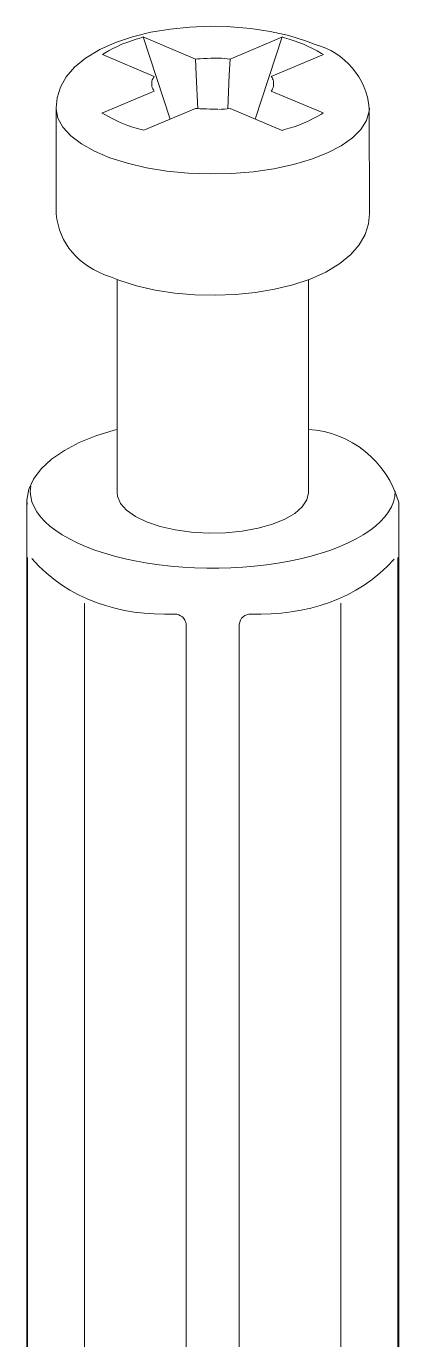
# Model space of a CAD drawing. Header units: metres. Extents: x -11.5 to 7.4, y -3.8 to 5.9.
# Drawn here: x 2.1043 to 2.1289, y 1.5682 to 1.6551 of the extents above; entities that cross this region are included whole.
import ezdxf

# ---------------------------------------------------------------- set-up
doc = ezdxf.new("R2010")
doc.units = ezdxf.units.M
doc.header["$MEASUREMENT"] = 0
doc.layers.add('PDF3_Geometry_Num_Penna__7_Num_Penna__7', color=7, linetype='Continuous', lineweight=18)

msp = doc.modelspace()

# ---------------------------------------------------------------- linework, layer by layer
at = {"layer": 'PDF3_Geometry_Num_Penna__7_Num_Penna__7', "color": 7, "linetype": 'Continuous', "lineweight": 18, "flags": 128}
for points in [[(2.109838155003757, 1.638483357276329), (2.110402039376748, 1.638264683162184), (2.111565434804248, 1.637903502321969), (2.112801312101045, 1.637623402894862), (2.114092472179504, 1.637425613387125), (2.115419258939482, 1.637313819317534), (2.116763244787091, 1.637281878154793), (2.11810477362218, 1.637333475417683), (2.119421732332086, 1.637464925587421), (2.120689550791619, 1.637678685676528), (2.121895943938192, 1.637969841659968), (2.123027398202952, 1.638348221587814), (2.124065485992009, 1.638812596953806), (2.12500037925529, 1.639376481326797), (2.125722740935723, 1.639975992381306), (2.126271883233601, 1.640619729661148), (2.126658862705263, 1.64129295109121), (2.126886136363224, 1.642003027709051), (2.12695370420748, 1.642668878101557), (2.126938962132371, 1.649629594566409, 0.3151987354207698), (2.123364008917983, 1.653853199085673), (2.122800124544993, 1.654071873199817), (2.121636729117492, 1.654437968065071), (2.120400851820699, 1.65471561047966), (2.119109691742237, 1.654909714468619), (2.11778290498226, 1.655023965550729), (2.116437690628391, 1.655057135219728), (2.115097390299562, 1.65500553795684), (2.113782888602175, 1.654871630774584), (2.112513841636382, 1.654657870685475), (2.111306219983549, 1.654364257689518), (2.110175994225049, 1.653987106267931), (2.109135449423473, 1.653522730901939), (2.108201784666452, 1.652957618022689), (2.107479422986017, 1.652360563980698), (2.106930280688138, 1.651719283713375), (2.106543301216478, 1.651042376764534), (2.106316027558517, 1.650335985665471), (2.10624845971426, 1.649665221247927), (2.10624845971426, 1.642668878101557)], [(2.113792716652249, 1.648916815234798), (2.112010154070093, 1.654350498419413), (2.111867647344022, 1.654292758625231, 0.07332565049542733), (2.109422919888134, 1.65325835635495), (2.109309897312283, 1.653184645979397), (2.112732515750526, 1.651741151124789, 0.09332216843444932), (2.112585094999417, 1.651424196509905, 0.01104917402436666), (2.112585094999417, 1.651091271313653, 0.09303363865297978), (2.112732515750526, 1.650773088192508), (2.109281641668323, 1.649318782482821), (2.109422919888134, 1.649257357169859, 0.0739777731179854), (2.111867647344022, 1.64822418340584), (2.112040866726574, 1.648178482972996), (2.115459799646036, 1.649620749321342)], [(2.116995432470086, 1.64955932400838, 0.01990663131488208), (2.117742364275705, 1.649620749321342), (2.121189552839128, 1.648163986599136), (2.121334516577718, 1.64822418340584, 0.07370741503720084), (2.123779244033607, 1.649257357169859), (2.123892266609456, 1.649330821844162), (2.120469648171214, 1.650773088192508, 0.09525724500031998), (2.120618297428578, 1.651091271313653, 0.00553475390573216), (2.120618297428583, 1.651424196509907, 0.09554989021333718), (2.120469648171214, 1.651741151124789), (2.123920522253419, 1.653196931041988), (2.123779244033607, 1.65325835635495, 0.07332565049548671), (2.121334516577718, 1.654292758625231), (2.121189552839128, 1.654350498419413), (2.119411904282011, 1.648916815234798)], [(2.128832090277857, 1.546876102537367, 0.0488714449528236), (2.128884916047006, 1.547347848940914), (2.128884916047006, 1.623586490376793, 0.3185555459370958), (2.122918061145878, 1.628413291469345)], [(2.104322161899772, 1.623472239294684), (2.104317247874736, 1.623586490376793), (2.104317247874736, 1.547347848940914, 0.05272931258956674), (2.104370073643883, 1.546876102537367)], [(2.104370073643882, 1.619936598280593), (2.104370073643882, 1.546876102537367), (2.104384815718994, 1.546755708923961, 0.3529671523968446), (2.105067865199132, 1.546202881107304), (2.107448710329537, 1.546202881107304, -0.1416230978678078), (2.108248467904302, 1.546044403799861)], [(2.128832090277857, 1.619936598280593), (2.128832090277857, 1.546876102537367), (2.128819805215254, 1.546758165936483, -0.3536235817586955), (2.12813429872261, 1.546202881107304), (2.125752225085945, 1.546202881107304, 0.1324474208309264), (2.124988094192698, 1.546087155817684, 0.1474054068782944), (2.125071632618326, 1.546389368357457), (2.125071632618326, 1.616915455687871)], [(2.114081415623172, 1.616197025227469, -0.3903302002038171), (2.114845546516419, 1.615534860353739), (2.114845546516419, 1.542473136104254, 0.4015594691044916), (2.115521224959, 1.541774116042745), (2.116300097927358, 1.54175200293008), (2.117682167469001, 1.541774116042745, 0.4012307719127358), (2.118356617405325, 1.542473136104252), (2.118356617405325, 1.615534860353739, -0.4091375994717829), (2.119124433817348, 1.616193339708691)]]:
    msp.add_lwpolyline(points, format="xyb", dxfattribs=at)
for points in [[(2.112040866726574, 1.654338213356822), (2.115459799646036, 1.652893489995956), (2.115505254377629, 1.65185417370064), (2.115610905915924, 1.64960846425875)], [(2.117591258005817, 1.64960846425875), (2.117696909544113, 1.651850488181863), (2.117742364275705, 1.652893489995956), (2.121161297195167, 1.654338213356822)], [(2.12695370420748, 1.649645319446527), (2.126938962132369, 1.649438930394975), (2.126763285737299, 1.648832048302911), (2.12638981983449, 1.648242365298476), (2.125825935461499, 1.647682166444262), (2.125081460668399, 1.647157594271568), (2.124172366036563, 1.64668461936176), (2.123117079159876, 1.64626569872736), (2.121934027632228, 1.645918031455995), (2.120645324566288, 1.645641617547666), (2.11928291112479, 1.645441371027411), (2.117861529382852, 1.645324662932782), (2.116420491540763, 1.645292721770041), (2.114983139217452, 1.645345547539189), (2.113574042538104, 1.645481911733965), (2.11222514266546, 1.645701814354369), (2.110963466737221, 1.645997884362845), (2.109809899359796, 1.646365207734358), (2.108790239164625, 1.646798870443869), (2.107921685239345, 1.647285358922528), (2.107217751152801, 1.647817302132779), (2.106699321511401, 1.648388557543326), (2.106376224365222, 1.648983154572798), (2.106250916726777, 1.649591265171121), (2.10624845971426, 1.649664975546674)], [(2.110284102775863, 1.638311366400036), (2.110284102775863, 1.624224085125338), (2.110311129913566, 1.623985754911045), (2.110512604940082, 1.623512780001239), (2.110910640968074, 1.623064375216616), (2.111489267416175, 1.622654054126031), (2.112236199221792, 1.622295330298332), (2.113123180740963, 1.621993117758559), (2.114118270810948, 1.621768301113119), (2.115193213787782, 1.621618423349491), (2.116318525521244, 1.621553312517752), (2.117448751279744, 1.621579111149195), (2.118553178406803, 1.621683534181231), (2.119593723208377, 1.621872724145153), (2.120539673027992, 1.622135624484631), (2.121357858196646, 1.622468549680885), (2.122024937095411, 1.622855529152545), (2.12251265408033, 1.62328550634328), (2.122817323632621, 1.623747424696753), (2.122918061145878, 1.624224085125338), (2.122918061145878, 1.638315051918814)], [(2.110284102775863, 1.628413291469345), (2.110099826836976, 1.628366608231494), (2.108888519665365, 1.627983314278611), (2.107781635525791, 1.627538595012767), (2.106800059024659, 1.627023850890145), (2.10595607522456, 1.626446452948302), (2.105266883213128, 1.625807629693498), (2.104750910584247, 1.625111066644509), (2.10445606908203, 1.624456272808334), (2.104322161899772, 1.623727768596606), (2.10434304650618, 1.623441526638203)], [(2.108129302797154, 1.616920369712907), (2.108129302797154, 1.591489061640393), (2.108129302797154, 1.546389368357457)]]:
    msp.add_lwpolyline(points, dxfattribs=at)
at = {"layer": 'PDF3_Geometry_Num_Penna__7_Num_Penna__7', "color": 7, "linetype": 'Continuous', "lineweight": 18}
msp.add_arc((2.116642533258956, 1.644091602866907), 0.008870335128838835, 82.87757864423457, 87.71993134622964, dxfattribs=at)
msp.add_ellipse((2.116601413201948, 1.624318603954713), major_axis=(-0.01205133183370677, 9.540887309076634e-07), ratio=0.4227940048847535, start_param=6.217052183199065, end_param=9.424449717350095, dxfattribs=at)
for points in [[(2.116995432470086, 1.652954915308919), (2.116746045699463, 1.652945087258844), (2.115706729404149, 1.652924202652438), (2.11545979964604, 1.652893489995959)], [(2.115459799646036, 1.649620749321342), (2.115706729404145, 1.649591265171121), (2.116678477855201, 1.649587579652343), (2.116929093132084, 1.649576523096011)], [(2.106260744776852, 1.642668878101557), (2.106467133828406, 1.640668869911517), (2.107664927431161, 1.639259773232169), (2.109838155003754, 1.638483357276329)], [(2.104660001121063, 1.619865344917557), (2.107016276126286, 1.617139289528303), (2.110479435271079, 1.616076631614061), (2.114080187116906, 1.616197025227465)], [(2.119124433817348, 1.616197025227468), (2.122717814625624, 1.616101201739248), (2.126206772401863, 1.617125775959455), (2.128577789482199, 1.619834632261076)]]:
    msp.add_open_spline(points, degree=3, dxfattribs=at)

doc.saveas('drawing.dxf')
